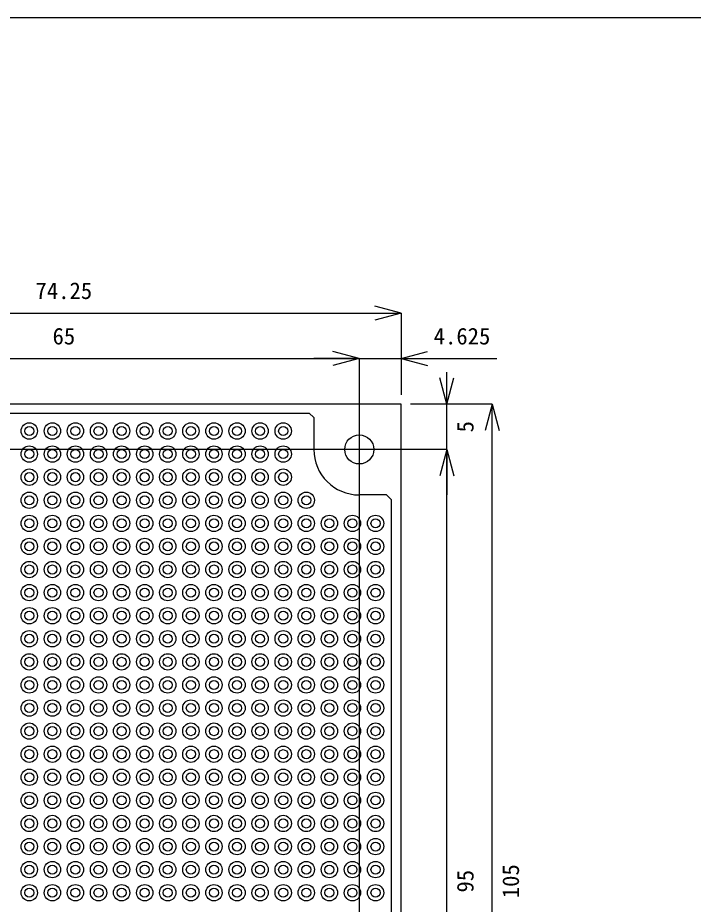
# Model space of a CAD drawing. Units: millimetres on the paper. Extents: x -138 to 138, y -95 to 95.
# Drawn here: x -74.3 to 0, y -2.5 to 95 of the extents above; entities that cross this region are included whole.
import ezdxf
from ezdxf.enums import TextEntityAlignment as Align

# ---------------------------------------------------------------- set-up
doc = ezdxf.new("R2010")
doc.units = ezdxf.units.MM
doc.layers.add('0-0', color=4, linetype='Continuous')
doc.layers.add('0-1', color=7, linetype='Continuous')
doc.styles.add('ＭＳ ゴシック', font='')
doc.styles.get('ＭＳ ゴシック').set_extended_font_data('MS Gothic')

msp = doc.modelspace()

# ---------------------------------------------------------------- linework, layer by layer
at = {"layer": '0-0'}
for p, q in [((-106.375, 62.5), (-32.125, 62.5)), ((-32.125, 62.5), (-35.023, 63.276)), ((-32.125, 62.5), (-35.023, 61.724)), ((-32.125, 62.5), (-32.125, 53.5)), ((-36.75, 57.5), (-39.648, 58.276)), ((-36.75, 57.5), (-39.648, 58.276)), ((-32.125, 57.5), (-29.227, 58.276)), ((-101.75, 57.5), (-36.75, 57.5)), ((-36.75, 57.5), (-41.75, 57.5)), ((-36.75, 57.5), (-39.648, 56.724)), ((-36.75, 57.5), (-39.648, 56.724)), ((-36.75, 57.5), (-32.125, 57.5)), ((-36.75, 57.5), (-36.75, -65.1)), ((-32.125, 57.5), (-29.227, 56.724)), ((-32.125, 57.5), (-21.625, 57.5)), ((-27.125, 52.5), (-27.125, 56)), ((-27.125, 52.5), (-27.901, 55.398)), ((-27.125, 52.5), (-26.349, 55.398)), ((-22.125, 52.5), (-31.125, 52.5)), ((-27.125, 47.5), (-27.125, 52.5)), ((-22.125, 52.5), (-22.901, 49.602)), ((-22.125, -52.5), (-22.125, 52.5)), ((-22.125, 52.5), (-21.349, 49.602)), ((-27.125, 47.5), (-104.75, 47.5)), ((-27.125, 47.5), (-27.901, 44.602)), ((-27.125, 47.5), (-27.901, 44.602)), ((-27.125, -47.5), (-27.125, 47.5)), ((-27.125, 47.5), (-26.349, 44.602)), ((-27.125, 47.5), (-27.125, 42.5)), ((-27.125, 47.5), (-26.349, 44.602))]:
    msp.add_line(p, q, dxfattribs=at)
at = {"layer": '0-0', "color": 7}
msp.add_lwpolyline([(-138.5, -95), (138.5, -95), (138.5, 95), (-138.5, 95)], close=True, dxfattribs=at)
at = {"layer": '0-1'}
for p, q in [((-96.25, 51.5), (-42.25, 51.5)), ((-41.75, 51), (-42.25, 51.5)), ((-41.75, 51), (-41.75, 47.5)), ((-33.75, 42.5), (-36.75, 42.5)), ((-33.25, 42), (-33.75, 42.5)), ((-33.25, 42), (-33.25, -42))]:
    msp.add_line(p, q, dxfattribs=at)
msp.add_lwpolyline([(-32.125, -52.5), (-32.125, 52.5), (-106.375, 52.5), (-106.375, -52.5)], close=True, dxfattribs=at)
for centre, radius in [((-73.06, 49.53), 0.9), ((-73.06, 49.53), 0.5), ((-70.52, 49.53), 0.9), ((-70.52, 49.53), 0.5), ((-67.98, 49.53), 0.9), ((-67.98, 49.53), 0.5), ((-65.44, 49.53), 0.9), ((-65.44, 49.53), 0.5), ((-62.9, 49.53), 0.9), ((-62.9, 49.53), 0.5), ((-60.36, 49.53), 0.9), ((-60.36, 49.53), 0.5), ((-57.82, 49.53), 0.9), ((-57.82, 49.53), 0.5), ((-55.28, 49.53), 0.9), ((-55.28, 49.53), 0.5), ((-52.74, 49.53), 0.9), ((-52.74, 49.53), 0.5), ((-50.2, 49.53), 0.9), ((-50.2, 49.53), 0.5), ((-47.66, 49.53), 0.9), ((-47.66, 49.53), 0.5), ((-45.12, 49.53), 0.9), ((-45.12, 49.53), 0.5), ((-36.75, 47.5), 1.6), ((-73.06, 46.99), 0.9), ((-70.52, 46.99), 0.9), ((-67.98, 46.99), 0.9), ((-65.44, 46.99), 0.9), ((-62.9, 46.99), 0.9), ((-60.36, 46.99), 0.9), ((-57.82, 46.99), 0.9), ((-55.28, 46.99), 0.9), ((-52.74, 46.99), 0.9), ((-50.2, 46.99), 0.9), ((-47.66, 46.99), 0.9), ((-45.12, 46.99), 0.9), ((-73.06, 46.99), 0.5), ((-70.52, 46.99), 0.5), ((-67.98, 46.99), 0.5), ((-65.44, 46.99), 0.5), ((-62.9, 46.99), 0.5), ((-60.36, 46.99), 0.5), ((-57.82, 46.99), 0.5), ((-55.28, 46.99), 0.5), ((-52.74, 46.99), 0.5), ((-50.2, 46.99), 0.5), ((-47.66, 46.99), 0.5), ((-45.12, 46.99), 0.5), ((-73.06, 44.45), 0.9), ((-73.06, 44.45), 0.5), ((-70.52, 44.45), 0.9), ((-70.52, 44.45), 0.5), ((-67.98, 44.45), 0.9), ((-67.98, 44.45), 0.5), ((-65.44, 44.45), 0.9), ((-65.44, 44.45), 0.5), ((-62.9, 44.45), 0.9), ((-62.9, 44.45), 0.5), ((-60.36, 44.45), 0.9), ((-60.36, 44.45), 0.5), ((-57.82, 44.45), 0.9), ((-57.82, 44.45), 0.5), ((-55.28, 44.45), 0.9), ((-55.28, 44.45), 0.5), ((-52.74, 44.45), 0.9), ((-52.74, 44.45), 0.5), ((-50.2, 44.45), 0.9), ((-50.2, 44.45), 0.5), ((-47.66, 44.45), 0.9), ((-47.66, 44.45), 0.5), ((-45.12, 44.45), 0.9), ((-45.12, 44.45), 0.5), ((-73.06, 41.91), 0.9), ((-73.06, 41.91), 0.5), ((-70.52, 41.91), 0.9), ((-70.52, 41.91), 0.5), ((-67.98, 41.91), 0.9), ((-67.98, 41.91), 0.5), ((-65.44, 41.91), 0.9), ((-65.44, 41.91), 0.5), ((-62.9, 41.91), 0.9), ((-62.9, 41.91), 0.5), ((-60.36, 41.91), 0.9), ((-60.36, 41.91), 0.5), ((-57.82, 41.91), 0.9), ((-57.82, 41.91), 0.5), ((-55.28, 41.91), 0.9), ((-55.28, 41.91), 0.5), ((-52.74, 41.91), 0.9), ((-52.74, 41.91), 0.5), ((-50.2, 41.91), 0.9), ((-50.2, 41.91), 0.5), ((-47.66, 41.91), 0.9), ((-47.66, 41.91), 0.5), ((-45.12, 41.91), 0.9), ((-45.12, 41.91), 0.5), ((-42.58, 41.91), 0.9), ((-42.58, 41.91), 0.5), ((-73.06, 39.37), 0.9), ((-70.52, 39.37), 0.9), ((-67.98, 39.37), 0.9), ((-65.44, 39.37), 0.9), ((-62.9, 39.37), 0.9), ((-60.36, 39.37), 0.9), ((-57.82, 39.37), 0.9), ((-55.28, 39.37), 0.9), ((-52.74, 39.37), 0.9), ((-50.2, 39.37), 0.9), ((-47.66, 39.37), 0.9), ((-45.12, 39.37), 0.9), ((-42.58, 39.37), 0.9), ((-40.04, 39.37), 0.9), ((-37.5, 39.37), 0.9), ((-34.96, 39.37), 0.9), ((-73.06, 39.37), 0.5), ((-70.52, 39.37), 0.5), ((-67.98, 39.37), 0.5), ((-65.44, 39.37), 0.5), ((-62.9, 39.37), 0.5), ((-60.36, 39.37), 0.5), ((-57.82, 39.37), 0.5), ((-55.28, 39.37), 0.5), ((-52.74, 39.37), 0.5), ((-50.2, 39.37), 0.5), ((-47.66, 39.37), 0.5), ((-45.12, 39.37), 0.5), ((-42.58, 39.37), 0.5), ((-40.04, 39.37), 0.5), ((-37.5, 39.37), 0.5), ((-34.96, 39.37), 0.5), ((-73.06, 36.83), 0.9), ((-73.06, 36.83), 0.5), ((-70.52, 36.83), 0.9), ((-70.52, 36.83), 0.5), ((-67.98, 36.83), 0.9), ((-67.98, 36.83), 0.5), ((-65.44, 36.83), 0.9), ((-65.44, 36.83), 0.5), ((-62.9, 36.83), 0.9), ((-62.9, 36.83), 0.5), ((-60.36, 36.83), 0.9), ((-60.36, 36.83), 0.5), ((-57.82, 36.83), 0.9), ((-57.82, 36.83), 0.5), ((-55.28, 36.83), 0.9), ((-55.28, 36.83), 0.5), ((-52.74, 36.83), 0.9), ((-52.74, 36.83), 0.5), ((-50.2, 36.83), 0.9), ((-50.2, 36.83), 0.5), ((-47.66, 36.83), 0.9), ((-47.66, 36.83), 0.5), ((-45.12, 36.83), 0.9), ((-45.12, 36.83), 0.5), ((-42.58, 36.83), 0.9), ((-42.58, 36.83), 0.5), ((-40.04, 36.83), 0.9), ((-40.04, 36.83), 0.5), ((-37.5, 36.83), 0.9), ((-37.5, 36.83), 0.5), ((-34.96, 36.83), 0.9), ((-34.96, 36.83), 0.5), ((-73.06, 34.29), 0.9), ((-70.52, 34.29), 0.9), ((-67.98, 34.29), 0.9), ((-65.44, 34.29), 0.9), ((-62.9, 34.29), 0.9), ((-60.36, 34.29), 0.9), ((-57.82, 34.29), 0.9), ((-55.28, 34.29), 0.9), ((-52.74, 34.29), 0.9), ((-50.2, 34.29), 0.9), ((-47.66, 34.29), 0.9), ((-45.12, 34.29), 0.9), ((-42.58, 34.29), 0.9), ((-40.04, 34.29), 0.9), ((-37.5, 34.29), 0.9), ((-34.96, 34.29), 0.9), ((-73.06, 34.29), 0.5), ((-70.52, 34.29), 0.5), ((-67.98, 34.29), 0.5), ((-65.44, 34.29), 0.5), ((-62.9, 34.29), 0.5), ((-60.36, 34.29), 0.5), ((-57.82, 34.29), 0.5), ((-55.28, 34.29), 0.5), ((-52.74, 34.29), 0.5), ((-50.2, 34.29), 0.5), ((-47.66, 34.29), 0.5), ((-45.12, 34.29), 0.5), ((-42.58, 34.29), 0.5), ((-40.04, 34.29), 0.5), ((-37.5, 34.29), 0.5), ((-34.96, 34.29), 0.5), ((-73.06, 31.75), 0.9), ((-73.06, 31.75), 0.5), ((-70.52, 31.75), 0.9), ((-70.52, 31.75), 0.5), ((-67.98, 31.75), 0.9), ((-67.98, 31.75), 0.5), ((-65.44, 31.75), 0.9), ((-65.44, 31.75), 0.5), ((-62.9, 31.75), 0.9), ((-62.9, 31.75), 0.5), ((-60.36, 31.75), 0.9), ((-60.36, 31.75), 0.5), ((-57.82, 31.75), 0.9), ((-57.82, 31.75), 0.5), ((-55.28, 31.75), 0.9), ((-55.28, 31.75), 0.5), ((-52.74, 31.75), 0.9), ((-52.74, 31.75), 0.5), ((-50.2, 31.75), 0.9), ((-50.2, 31.75), 0.5), ((-47.66, 31.75), 0.9), ((-47.66, 31.75), 0.5), ((-45.12, 31.75), 0.9), ((-45.12, 31.75), 0.5), ((-42.58, 31.75), 0.9), ((-42.58, 31.75), 0.5), ((-40.04, 31.75), 0.9), ((-40.04, 31.75), 0.5), ((-37.5, 31.75), 0.9), ((-37.5, 31.75), 0.5), ((-34.96, 31.75), 0.9), ((-34.96, 31.75), 0.5), ((-73.06, 29.21), 0.9), ((-73.06, 29.21), 0.5), ((-70.52, 29.21), 0.9), ((-70.52, 29.21), 0.5), ((-67.98, 29.21), 0.9), ((-67.98, 29.21), 0.5), ((-65.44, 29.21), 0.9), ((-65.44, 29.21), 0.5), ((-62.9, 29.21), 0.9), ((-62.9, 29.21), 0.5), ((-60.36, 29.21), 0.9), ((-60.36, 29.21), 0.5), ((-57.82, 29.21), 0.9), ((-57.82, 29.21), 0.5), ((-55.28, 29.21), 0.9), ((-55.28, 29.21), 0.5), ((-52.74, 29.21), 0.9), ((-52.74, 29.21), 0.5), ((-50.2, 29.21), 0.9), ((-50.2, 29.21), 0.5), ((-47.66, 29.21), 0.9), ((-47.66, 29.21), 0.5), ((-45.12, 29.21), 0.9), ((-45.12, 29.21), 0.5), ((-42.58, 29.21), 0.9), ((-42.58, 29.21), 0.5), ((-40.04, 29.21), 0.9), ((-40.04, 29.21), 0.5), ((-37.5, 29.21), 0.9), ((-37.5, 29.21), 0.5), ((-34.96, 29.21), 0.9), ((-34.96, 29.21), 0.5), ((-73.06, 26.67), 0.9), ((-70.52, 26.67), 0.9), ((-67.98, 26.67), 0.9), ((-65.44, 26.67), 0.9), ((-62.9, 26.67), 0.9), ((-60.36, 26.67), 0.9), ((-57.82, 26.67), 0.9), ((-55.28, 26.67), 0.9), ((-52.74, 26.67), 0.9), ((-50.2, 26.67), 0.9), ((-47.66, 26.67), 0.9), ((-45.12, 26.67), 0.9), ((-42.58, 26.67), 0.9), ((-40.04, 26.67), 0.9), ((-37.5, 26.67), 0.9), ((-34.96, 26.67), 0.9), ((-73.06, 26.67), 0.5), ((-70.52, 26.67), 0.5), ((-67.98, 26.67), 0.5), ((-65.44, 26.67), 0.5), ((-62.9, 26.67), 0.5), ((-60.36, 26.67), 0.5), ((-57.82, 26.67), 0.5), ((-55.28, 26.67), 0.5), ((-52.74, 26.67), 0.5), ((-50.2, 26.67), 0.5), ((-47.66, 26.67), 0.5), ((-45.12, 26.67), 0.5), ((-42.58, 26.67), 0.5), ((-40.04, 26.67), 0.5), ((-37.5, 26.67), 0.5), ((-34.96, 26.67), 0.5), ((-73.06, 24.13), 0.9), ((-73.06, 24.13), 0.5), ((-70.52, 24.13), 0.9), ((-70.52, 24.13), 0.5), ((-67.98, 24.13), 0.9), ((-67.98, 24.13), 0.5), ((-65.44, 24.13), 0.9), ((-65.44, 24.13), 0.5), ((-62.9, 24.13), 0.9), ((-62.9, 24.13), 0.5), ((-60.36, 24.13), 0.9), ((-60.36, 24.13), 0.5), ((-57.82, 24.13), 0.9), ((-57.82, 24.13), 0.5), ((-55.28, 24.13), 0.9), ((-55.28, 24.13), 0.5), ((-52.74, 24.13), 0.9), ((-52.74, 24.13), 0.5), ((-50.2, 24.13), 0.9), ((-50.2, 24.13), 0.5), ((-47.66, 24.13), 0.9), ((-47.66, 24.13), 0.5), ((-45.12, 24.13), 0.9), ((-45.12, 24.13), 0.5), ((-42.58, 24.13), 0.9), ((-42.58, 24.13), 0.5), ((-40.04, 24.13), 0.9), ((-40.04, 24.13), 0.5), ((-37.5, 24.13), 0.9), ((-37.5, 24.13), 0.5), ((-34.96, 24.13), 0.9), ((-34.96, 24.13), 0.5), ((-73.06, 21.59), 0.9), ((-70.52, 21.59), 0.9), ((-67.98, 21.59), 0.9), ((-65.44, 21.59), 0.9), ((-62.9, 21.59), 0.9), ((-60.36, 21.59), 0.9), ((-57.82, 21.59), 0.9), ((-55.28, 21.59), 0.9), ((-52.74, 21.59), 0.9), ((-50.2, 21.59), 0.9), ((-47.66, 21.59), 0.9), ((-45.12, 21.59), 0.9), ((-42.58, 21.59), 0.9), ((-40.04, 21.59), 0.9), ((-37.5, 21.59), 0.9), ((-34.96, 21.59), 0.9), ((-73.06, 21.59), 0.5), ((-70.52, 21.59), 0.5), ((-67.98, 21.59), 0.5), ((-65.44, 21.59), 0.5), ((-62.9, 21.59), 0.5), ((-60.36, 21.59), 0.5), ((-57.82, 21.59), 0.5), ((-55.28, 21.59), 0.5), ((-52.74, 21.59), 0.5), ((-50.2, 21.59), 0.5), ((-47.66, 21.59), 0.5), ((-45.12, 21.59), 0.5), ((-42.58, 21.59), 0.5), ((-40.04, 21.59), 0.5), ((-37.5, 21.59), 0.5), ((-34.96, 21.59), 0.5), ((-73.06, 19.05), 0.9), ((-73.06, 19.05), 0.5), ((-70.52, 19.05), 0.9), ((-70.52, 19.05), 0.5), ((-67.98, 19.05), 0.9), ((-67.98, 19.05), 0.5), ((-65.44, 19.05), 0.9), ((-65.44, 19.05), 0.5), ((-62.9, 19.05), 0.9), ((-62.9, 19.05), 0.5), ((-60.36, 19.05), 0.9), ((-60.36, 19.05), 0.5), ((-57.82, 19.05), 0.9), ((-57.82, 19.05), 0.5), ((-55.28, 19.05), 0.9), ((-55.28, 19.05), 0.5), ((-52.74, 19.05), 0.9), ((-52.74, 19.05), 0.5), ((-50.2, 19.05), 0.9), ((-50.2, 19.05), 0.5), ((-47.66, 19.05), 0.9), ((-47.66, 19.05), 0.5), ((-45.12, 19.05), 0.9), ((-45.12, 19.05), 0.5), ((-42.58, 19.05), 0.9), ((-42.58, 19.05), 0.5), ((-40.04, 19.05), 0.9), ((-40.04, 19.05), 0.5), ((-37.5, 19.05), 0.9), ((-37.5, 19.05), 0.5), ((-34.96, 19.05), 0.9), ((-34.96, 19.05), 0.5), ((-73.06, 16.51), 0.9), ((-73.06, 16.51), 0.5), ((-70.52, 16.51), 0.9), ((-70.52, 16.51), 0.5), ((-67.98, 16.51), 0.9), ((-67.98, 16.51), 0.5), ((-65.44, 16.51), 0.9), ((-65.44, 16.51), 0.5), ((-62.9, 16.51), 0.9), ((-62.9, 16.51), 0.5), ((-60.36, 16.51), 0.9), ((-60.36, 16.51), 0.5), ((-57.82, 16.51), 0.9), ((-57.82, 16.51), 0.5), ((-55.28, 16.51), 0.9), ((-55.28, 16.51), 0.5), ((-52.74, 16.51), 0.9), ((-52.74, 16.51), 0.5), ((-50.2, 16.51), 0.9), ((-50.2, 16.51), 0.5), ((-47.66, 16.51), 0.9), ((-47.66, 16.51), 0.5), ((-45.12, 16.51), 0.9), ((-45.12, 16.51), 0.5), ((-42.58, 16.51), 0.9), ((-42.58, 16.51), 0.5), ((-40.04, 16.51), 0.9), ((-40.04, 16.51), 0.5), ((-37.5, 16.51), 0.9), ((-37.5, 16.51), 0.5), ((-34.96, 16.51), 0.9), ((-34.96, 16.51), 0.5), ((-73.06, 13.97), 0.9), ((-70.52, 13.97), 0.9), ((-67.98, 13.97), 0.9), ((-65.44, 13.97), 0.9), ((-62.9, 13.97), 0.9), ((-60.36, 13.97), 0.9), ((-57.82, 13.97), 0.9), ((-55.28, 13.97), 0.9), ((-52.74, 13.97), 0.9), ((-50.2, 13.97), 0.9), ((-47.66, 13.97), 0.9), ((-45.12, 13.97), 0.9), ((-42.58, 13.97), 0.9), ((-40.04, 13.97), 0.9), ((-37.5, 13.97), 0.9), ((-34.96, 13.97), 0.9), ((-73.06, 13.97), 0.5), ((-70.52, 13.97), 0.5), ((-67.98, 13.97), 0.5), ((-65.44, 13.97), 0.5), ((-62.9, 13.97), 0.5), ((-60.36, 13.97), 0.5), ((-57.82, 13.97), 0.5), ((-55.28, 13.97), 0.5), ((-52.74, 13.97), 0.5), ((-50.2, 13.97), 0.5), ((-47.66, 13.97), 0.5), ((-45.12, 13.97), 0.5), ((-42.58, 13.97), 0.5), ((-40.04, 13.97), 0.5), ((-37.5, 13.97), 0.5), ((-34.96, 13.97), 0.5), ((-73.06, 11.43), 0.9), ((-73.06, 11.43), 0.5), ((-70.52, 11.43), 0.9), ((-70.52, 11.43), 0.5), ((-67.98, 11.43), 0.9), ((-67.98, 11.43), 0.5), ((-65.44, 11.43), 0.9), ((-65.44, 11.43), 0.5), ((-62.9, 11.43), 0.9), ((-62.9, 11.43), 0.5), ((-60.36, 11.43), 0.9), ((-60.36, 11.43), 0.5), ((-57.82, 11.43), 0.9), ((-57.82, 11.43), 0.5), ((-55.28, 11.43), 0.9), ((-55.28, 11.43), 0.5), ((-52.74, 11.43), 0.9), ((-52.74, 11.43), 0.5), ((-50.2, 11.43), 0.9), ((-50.2, 11.43), 0.5), ((-47.66, 11.43), 0.9), ((-47.66, 11.43), 0.5), ((-45.12, 11.43), 0.9), ((-45.12, 11.43), 0.5), ((-42.58, 11.43), 0.9), ((-42.58, 11.43), 0.5), ((-40.04, 11.43), 0.9), ((-40.04, 11.43), 0.5), ((-37.5, 11.43), 0.9), ((-37.5, 11.43), 0.5), ((-34.96, 11.43), 0.9), ((-34.96, 11.43), 0.5), ((-73.06, 8.89), 0.9), ((-70.52, 8.89), 0.9), ((-67.98, 8.89), 0.9), ((-65.44, 8.89), 0.9), ((-62.9, 8.89), 0.9), ((-60.36, 8.89), 0.9), ((-57.82, 8.89), 0.9), ((-55.28, 8.89), 0.9), ((-52.74, 8.89), 0.9), ((-50.2, 8.89), 0.9), ((-47.66, 8.89), 0.9), ((-45.12, 8.89), 0.9), ((-42.58, 8.89), 0.9), ((-40.04, 8.89), 0.9), ((-37.5, 8.89), 0.9), ((-34.96, 8.89), 0.9), ((-73.06, 8.89), 0.5), ((-70.52, 8.89), 0.5), ((-67.98, 8.89), 0.5), ((-65.44, 8.89), 0.5), ((-62.9, 8.89), 0.5), ((-60.36, 8.89), 0.5), ((-57.82, 8.89), 0.5), ((-55.28, 8.89), 0.5), ((-52.74, 8.89), 0.5), ((-50.2, 8.89), 0.5), ((-47.66, 8.89), 0.5), ((-45.12, 8.89), 0.5), ((-42.58, 8.89), 0.5), ((-40.04, 8.89), 0.5), ((-37.5, 8.89), 0.5), ((-34.96, 8.89), 0.5), ((-73.06, 6.35), 0.9), ((-73.06, 6.35), 0.5), ((-70.52, 6.35), 0.9), ((-70.52, 6.35), 0.5), ((-67.98, 6.35), 0.9), ((-67.98, 6.35), 0.5), ((-65.44, 6.35), 0.9), ((-65.44, 6.35), 0.5), ((-62.9, 6.35), 0.9), ((-62.9, 6.35), 0.5), ((-60.36, 6.35), 0.9), ((-60.36, 6.35), 0.5), ((-57.82, 6.35), 0.9), ((-57.82, 6.35), 0.5), ((-55.28, 6.35), 0.9), ((-55.28, 6.35), 0.5), ((-52.74, 6.35), 0.9), ((-52.74, 6.35), 0.5), ((-50.2, 6.35), 0.9), ((-50.2, 6.35), 0.5), ((-47.66, 6.35), 0.9), ((-47.66, 6.35), 0.5), ((-45.12, 6.35), 0.9), ((-45.12, 6.35), 0.5), ((-42.58, 6.35), 0.9), ((-42.58, 6.35), 0.5), ((-40.04, 6.35), 0.9), ((-40.04, 6.35), 0.5), ((-37.5, 6.35), 0.9), ((-37.5, 6.35), 0.5), ((-34.96, 6.35), 0.9), ((-34.96, 6.35), 0.5), ((-73.06, 3.81), 0.9), ((-73.06, 3.81), 0.5), ((-70.52, 3.81), 0.9), ((-70.52, 3.81), 0.5), ((-67.98, 3.81), 0.9), ((-67.98, 3.81), 0.5), ((-65.44, 3.81), 0.9), ((-65.44, 3.81), 0.5), ((-62.9, 3.81), 0.9), ((-62.9, 3.81), 0.5), ((-60.36, 3.81), 0.9), ((-60.36, 3.81), 0.5), ((-57.82, 3.81), 0.9), ((-57.82, 3.81), 0.5), ((-55.28, 3.81), 0.9), ((-55.28, 3.81), 0.5), ((-52.74, 3.81), 0.9), ((-52.74, 3.81), 0.5), ((-50.2, 3.81), 0.9), ((-50.2, 3.81), 0.5), ((-47.66, 3.81), 0.9), ((-47.66, 3.81), 0.5), ((-45.12, 3.81), 0.9), ((-45.12, 3.81), 0.5), ((-42.58, 3.81), 0.9), ((-42.58, 3.81), 0.5), ((-40.04, 3.81), 0.9), ((-40.04, 3.81), 0.5), ((-37.5, 3.81), 0.9), ((-37.5, 3.81), 0.5), ((-34.96, 3.81), 0.9), ((-34.96, 3.81), 0.5), ((-73.06, 1.27), 0.9), ((-70.52, 1.27), 0.9), ((-67.98, 1.27), 0.9), ((-65.44, 1.27), 0.9), ((-62.9, 1.27), 0.9), ((-60.36, 1.27), 0.9), ((-57.82, 1.27), 0.9), ((-55.28, 1.27), 0.9), ((-52.74, 1.27), 0.9), ((-50.2, 1.27), 0.9), ((-47.66, 1.27), 0.9), ((-45.12, 1.27), 0.9), ((-42.58, 1.27), 0.9), ((-40.04, 1.27), 0.9), ((-37.5, 1.27), 0.9), ((-34.96, 1.27), 0.9), ((-73.06, 1.27), 0.5), ((-70.52, 1.27), 0.5), ((-67.98, 1.27), 0.5), ((-65.44, 1.27), 0.5), ((-62.9, 1.27), 0.5), ((-60.36, 1.27), 0.5), ((-57.82, 1.27), 0.5), ((-55.28, 1.27), 0.5), ((-52.74, 1.27), 0.5), ((-50.2, 1.27), 0.5), ((-47.66, 1.27), 0.5), ((-45.12, 1.27), 0.5), ((-42.58, 1.27), 0.5), ((-40.04, 1.27), 0.5), ((-37.5, 1.27), 0.5), ((-34.96, 1.27), 0.5), ((-73.06, -1.27), 0.9), ((-73.06, -1.27), 0.5), ((-70.52, -1.27), 0.9), ((-70.52, -1.27), 0.5), ((-67.98, -1.27), 0.9), ((-67.98, -1.27), 0.5), ((-65.44, -1.27), 0.9), ((-65.44, -1.27), 0.5), ((-62.9, -1.27), 0.9), ((-62.9, -1.27), 0.5), ((-60.36, -1.27), 0.9), ((-60.36, -1.27), 0.5), ((-57.82, -1.27), 0.9), ((-57.82, -1.27), 0.5), ((-55.28, -1.27), 0.9), ((-55.28, -1.27), 0.5), ((-52.74, -1.27), 0.9), ((-52.74, -1.27), 0.5), ((-50.2, -1.27), 0.9), ((-50.2, -1.27), 0.5), ((-47.66, -1.27), 0.9), ((-47.66, -1.27), 0.5), ((-45.12, -1.27), 0.9), ((-45.12, -1.27), 0.5), ((-42.58, -1.27), 0.9), ((-42.58, -1.27), 0.5), ((-40.04, -1.27), 0.9), ((-40.04, -1.27), 0.5), ((-37.5, -1.27), 0.9), ((-37.5, -1.27), 0.5), ((-34.96, -1.27), 0.9), ((-34.96, -1.27), 0.5)]:
    msp.add_circle(centre, radius, dxfattribs=at)
msp.add_arc((-36.75, 47.5), 5, 180, 270, dxfattribs=at)

# ---------------------------------------------------------------- texts
at = {"layer": '0-0', "style": 'ＭＳ ゴシック'}
for s, p in [('74.25', (-72.375, 63.5)), ('65', (-70.5, 58.5)), ('4.625', (-28.562, 58.5))]:
    msp.add_text(s, height=1.833, dxfattribs=at).set_placement(p, align=Align.BOTTOM_LEFT)
for s, p in [('5', (-23.625, 49.375)), ('95', (-23.625, -1.25)), ('105', (-18.625, -1.875))]:
    msp.add_text(s, height=1.833, rotation=90, dxfattribs=at).set_placement(p, align=Align.BOTTOM_LEFT)

doc.saveas('drawing.dxf')
